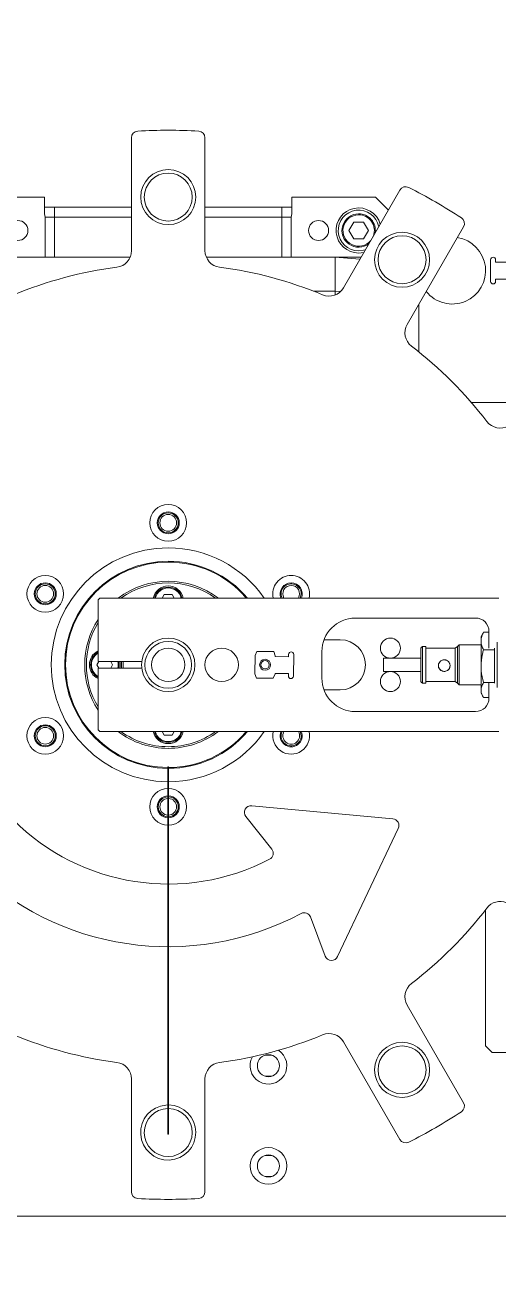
# Model space of a CAD drawing. Header units: millimetres. Extents: x 169 to 14583, y -399 to 10804.
# Drawn here: x 6101 to 6242.6, y 5538.8 to 5912 of the extents above; entities that cross this region are included whole.
import ezdxf

# ---------------------------------------------------------------- set-up
doc = ezdxf.new("R2010")
doc.units = ezdxf.units.MM
doc.header["$LTSCALE"] = 35
doc.layers.add('13', color=6, linetype='Continuous')

msp = doc.modelspace()

# ---------------------------------------------------------------- linework, layer by layer
at = {"color": 7, "linetype": 'Continuous', "lineweight": 18}
for p, q in [((6132.879, 5844.49), (6132.879, 5878.261)), ((6154.879, 5878.261), (6154.879, 5844.49)), ((6196.338, 5833.381), (6213.224, 5862.628)), ((6106.879, 5860.518), (6081.879, 5860.518)), ((6106.879, 5855.491), (6106.879, 5860.518)), ((6132.879, 5857.518), (6109.879, 5857.518)), ((6109.879, 5857.518), (6109.879, 5854.518)), ((6177.879, 5857.518), (6154.879, 5857.518)), ((6177.879, 5854.518), (6177.879, 5857.518)), ((6180.879, 5860.518), (6180.879, 5855.491)), ((6205.879, 5860.518), (6180.879, 5860.518)), ((6209.763, 5856.633), (6205.879, 5860.518)), ((6106.879, 5855.491), (6107.05, 5854.518)), ((6107.05, 5842.518), (6107.05, 5854.518)), ((6107.05, 5854.518), (6109.879, 5854.518)), ((6109.879, 5854.518), (6109.879, 5842.518)), ((6109.879, 5854.518), (6132.879, 5854.518)), ((6154.879, 5854.518), (6177.879, 5854.518)), ((6177.879, 5854.518), (6180.707, 5854.518)), ((6177.879, 5842.518), (6177.879, 5854.518)), ((6180.707, 5854.518), (6180.879, 5855.491)), ((6180.707, 5854.518), (6180.707, 5842.518)), ((6197.943, 5850.518), (6199.411, 5853.06)), ((6197.943, 5850.518), (6199.411, 5847.976)), ((6202.346, 5853.06), (6199.411, 5853.06)), ((6202.346, 5853.06), (6203.814, 5850.518)), ((6203.814, 5850.518), (6202.346, 5847.976)), ((6232.277, 5851.628), (6215.391, 5822.381)), ((6199.411, 5847.976), (6202.346, 5847.976)), ((6132.473, 5842.518), (6093.879, 5842.518)), ((6193.879, 5842.518), (6155.284, 5842.518)), ((6193.879, 5842.518), (6193.879, 5832.364)), ((6201.272, 5841.926), (6193.879, 5842.518)), ((6201.614, 5842.518), (6193.879, 5842.518)), ((6240.379, 5835.268), (6240.379, 5841.768)), ((6241.879, 5841.768), (6241.879, 5841.045)), ((6245.879, 5841.045), (6241.879, 5841.045)), ((6241.879, 5835.991), (6245.879, 5835.991)), ((6241.879, 5835.991), (6241.879, 5835.268)), ((6193.879, 5832.364), (6187.358, 5832.364)), ((6193.879, 5832.364), (6193.879, 5831.244)), ((6195.387, 5832.305), (6193.879, 5832.364)), ((6218.879, 5828.422), (6218.879, 5814.193)), ((6249.129, 5799.018), (6234.641, 5799.018)), ((6142.098, 5740.518), (6142.7, 5741.56)), ((6145.058, 5741.56), (6142.7, 5741.56)), ((6145.058, 5741.56), (6145.659, 5740.518)), ((6123.379, 5740.518), (6122.879, 5740.018)), ((6122.879, 5740.018), (6122.879, 5721.518)), ((6242.879, 5740.518), (6123.379, 5740.518)), ((6235.879, 5734.518), (6199.879, 5734.518)), ((6238.122, 5730.08), (6237.509, 5729.018)), ((6238.14, 5730.07), (6238.268, 5730.321)), ((6239.879, 5730.321), (6238.268, 5730.321)), ((6239.879, 5725.469), (6239.879, 5730.518)), ((6190.511, 5728.018), (6195.379, 5728.018)), ((6230.998, 5726.518), (6230.498, 5726.018)), ((6237.509, 5726.518), (6230.998, 5726.518)), ((6230.998, 5714.518), (6230.998, 5726.518)), ((6237.509, 5727.658), (6237.509, 5729.018)), ((6237.509, 5720.093), (6237.509, 5727.658)), ((6242.334, 5727.319), (6242.334, 5719.994)), ((6169.839, 5717.863), (6169.919, 5723.262)), ((6169.919, 5723.262), (6170.438, 5724.554)), ((6170.438, 5724.554), (6175.438, 5724.48)), ((6175.438, 5724.48), (6175.918, 5723.173)), ((6175.916, 5723), (6175.918, 5723.173)), ((6179.915, 5722.941), (6175.916, 5723)), ((6179.915, 5722.941), (6179.926, 5723.664)), ((6181.426, 5723.642), (6181.33, 5717.142)), ((6189.879, 5724.518), (6189.879, 5716.518)), ((6219.498, 5715.568), (6219.498, 5725.468)), ((6220.998, 5725.968), (6219.998, 5725.968)), ((6219.998, 5715.068), (6219.998, 5725.968)), ((6220.998, 5715.068), (6220.998, 5725.968)), ((6229.718, 5725.518), (6220.998, 5725.518)), ((6230.498, 5725.968), (6229.718, 5725.518)), ((6229.718, 5715.518), (6229.718, 5725.518)), ((6230.498, 5715.018), (6230.498, 5726.018)), ((6241.509, 5724.995), (6238.268, 5724.995)), ((6241.509, 5725.469), (6241.509, 5724.995)), ((6241.509, 5724.995), (6241.509, 5715.192)), ((6122.521, 5720.518), (6123.098, 5721.518)), ((6122.521, 5720.518), (6123.098, 5719.518)), ((6122.879, 5721.518), (6135.941, 5721.518)), ((6122.879, 5719.518), (6122.879, 5701.018)), ((6135.941, 5719.518), (6122.879, 5719.518)), ((6126.659, 5721.518), (6127.237, 5720.518)), ((6127.237, 5720.518), (6126.659, 5719.518)), ((6130.416, 5721.518), (6130.416, 5719.518)), ((6219.498, 5722.518), (6208.307, 5722.518)), ((6208.307, 5718.518), (6208.307, 5722.518)), ((6237.509, 5712.954), (6237.509, 5720.093)), ((6242.334, 5719.994), (6242.334, 5713.717)), ((6170.32, 5716.555), (6169.839, 5717.863)), ((6175.319, 5716.481), (6170.32, 5716.555)), ((6175.838, 5717.774), (6175.319, 5716.481)), ((6175.838, 5717.774), (6175.841, 5717.947)), ((6175.841, 5717.947), (6179.84, 5717.888)), ((6179.83, 5717.165), (6179.84, 5717.888)), ((6208.307, 5718.518), (6219.498, 5718.518)), ((6219.998, 5715.068), (6220.998, 5715.068)), ((6220.998, 5715.518), (6229.718, 5715.518)), ((6229.718, 5715.518), (6230.498, 5715.068)), ((6241.509, 5715.192), (6238.268, 5715.192)), ((6239.879, 5710.518), (6239.879, 5715.067)), ((6241.509, 5715.192), (6241.509, 5715.067)), ((6195.379, 5713.018), (6190.511, 5713.018)), ((6230.498, 5715.018), (6230.998, 5714.518)), ((6230.998, 5714.518), (6237.509, 5714.518)), ((6237.509, 5712.018), (6237.509, 5712.954)), ((6237.509, 5712.018), (6238.122, 5710.956)), ((6239.879, 5710.715), (6238.268, 5710.715)), ((6199.879, 5706.518), (6235.879, 5706.518)), ((6122.879, 5701.018), (6123.379, 5700.518)), ((6123.379, 5700.518), (6242.879, 5700.518)), ((6142.098, 5700.518), (6142.7, 5699.476)), ((6145.659, 5700.518), (6145.058, 5699.476)), ((6142.7, 5699.476), (6145.058, 5699.476)), ((6143.779, 5689.937), (6143.979, 5689.937)), ((6143.779, 5689.437), (6143.779, 5689.937)), ((6143.979, 5689.437), (6143.779, 5689.437)), ((6143.779, 5689.437), (6143.779, 5615.437)), ((6143.979, 5689.937), (6143.979, 5689.437)), ((6143.979, 5689.437), (6143.979, 5615.437)), ((6168.858, 5678.34), (6211.124, 5674.381)), ((6174.863, 5665.347), (6167.106, 5675.104)), ((6212.745, 5671.534), (6194.57, 5633.171)), ((6190.893, 5633.316), (6186.437, 5645.037)), ((6238.879, 5647.203), (6238.879, 5606.518)), ((6143.979, 5632.543), (6143.991, 5632.543)), ((6215.391, 5618.655), (6232.277, 5589.408)), ((6143.779, 5615.437), (6143.979, 5615.437)), ((6143.779, 5614.937), (6143.779, 5615.437)), ((6143.979, 5614.937), (6143.779, 5614.937)), ((6143.779, 5614.791), (6143.779, 5614.937)), ((6143.979, 5614.791), (6143.779, 5614.791)), ((6143.779, 5614.791), (6143.779, 5586.703)), ((6143.979, 5615.437), (6143.979, 5614.937)), ((6143.979, 5614.937), (6143.979, 5614.791)), ((6143.979, 5614.791), (6143.979, 5586.703)), ((6213.224, 5578.408), (6196.338, 5607.655)), ((6174.862, 5603.668), (6172.895, 5603.668)), ((6238.879, 5606.518), (6240.879, 5604.518)), ((6240.879, 5604.518), (6309.079, 5604.518)), ((6132.879, 5562.774), (6132.879, 5596.546)), ((6154.879, 5596.546), (6154.879, 5562.774)), ((6172.895, 5597.368), (6174.862, 5597.368)), ((6143.146, 5588.735), (6143.779, 5588.767)), ((6143.779, 5586.703), (6143.979, 5586.703)), ((6143.779, 5585.996), (6143.779, 5586.703)), ((6143.979, 5585.996), (6143.779, 5585.996)), ((6143.779, 5585.996), (6143.779, 5585.111)), ((6143.779, 5585.111), (6143.979, 5585.111)), ((6143.779, 5584.296), (6143.779, 5585.111)), ((6143.979, 5586.703), (6143.979, 5585.996)), ((6143.979, 5585.996), (6143.979, 5585.111)), ((6143.979, 5585.111), (6143.979, 5584.296)), ((6143.979, 5584.296), (6143.779, 5584.296)), ((6143.779, 5584.296), (6143.779, 5580.044)), ((6143.979, 5584.296), (6143.979, 5580.044)), ((6143.779, 5580.044), (6143.979, 5580.044)), ((6143.779, 5580.006), (6143.779, 5580.044)), ((6143.779, 5580.006), (6143.979, 5580.006)), ((6143.979, 5580.044), (6143.979, 5580.006)), ((6174.862, 5573.668), (6172.895, 5573.668)), ((6172.895, 5567.368), (6174.862, 5567.368)), ((5840.879, 5555.518), (6296.879, 5555.518))]:
    msp.add_line(p, q, dxfattribs=at)
at = {"color": 7, "linetype": 'Continuous', "lineweight": 18, "flags": 128}
for points in [[(6202.912, 5844.767), (6202.338, 5844.595), (6200.879, 5844.418)], [(6202.441, 5843.951), (6202.435, 5843.95), (6200.879, 5843.768)], [(6183.685, 5741.768), (6183.504, 5740.742), (6183.412, 5740.518)], [(6129.914, 5719.518), (6129.89, 5719.954), (6129.914, 5721.518)], [(6183.412, 5700.518), (6183.504, 5700.294), (6183.685, 5699.268)]]:
    msp.add_lwpolyline(points, dxfattribs=at)
at = {"color": 7, "linetype": 'Continuous', "lineweight": 18}
for centre, radius in [((6143.879, 5860.518), 8.25), ((6143.879, 5860.518), 7.178), ((6098.879, 5850.518), 3), ((6188.879, 5850.518), 3), ((6213.879, 5841.761), 8.25), ((6213.879, 5841.761), 7.178), ((6143.879, 5763.018), 5.5), ((6143.879, 5763.018), 3.3), ((6143.879, 5763.018), 3), ((6143.879, 5763.018), 2.5), ((6107.073, 5741.768), 5.5), ((6107.073, 5741.768), 3.3), ((6107.073, 5741.768), 3), ((6107.073, 5741.768), 2.5), ((6143.879, 5720.518), 8), ((6143.879, 5720.518), 7), ((6210.379, 5725.518), 3), ((6143.879, 5720.518), 5), ((6159.879, 5720.518), 5), ((6172.879, 5720.518), 1.65), ((6172.879, 5720.518), 1.25), ((6210.379, 5715.518), 3), ((6107.073, 5699.268), 5.5), ((6107.073, 5699.268), 3.3), ((6107.073, 5699.268), 3), ((6107.073, 5699.268), 2.5), ((6143.879, 5678.018), 5.5), ((6213.879, 5599.274), 8.25), ((6173.879, 5600.518), 3.3), ((6213.879, 5599.274), 7.178), ((6173.879, 5570.518), 5.5), ((6173.879, 5570.518), 3.3)]:
    msp.add_circle(centre, radius, dxfattribs=at)
for centre, radius, start, end in [((6134.879, 5878.261), 2, 93.26545, 180), ((6143.879, 5720.518), 160, 86.73455, 93.26545), ((6152.879, 5878.261), 2, 0, 86.73455), ((6214.956, 5861.628), 2, 63.26545, 150), ((6143.879, 5720.518), 160, 56.73455, 63.26545), ((6200.879, 5850.518), 6.75, 16.61505, 270), ((6200.879, 5850.518), 6.1, 10.52782, 270), ((6200.879, 5850.518), 5, 90, 308.01936), ((6200.879, 5850.518), 4.7, 90, 320.57487), ((6200.879, 5850.518), 5, 351.98064, 90), ((6200.879, 5850.518), 4.7, 339.42513, 90), ((6230.545, 5852.628), 2, 330, 56.73455), ((6228.879, 5838.518), 10, 218.82511, 81.17489), ((6127.879, 5844.49), 5, 277.35404, 0), ((6159.879, 5844.49), 5, 180, 262.64596), ((6241.129, 5841.768), 0.75, 90, 180), ((6241.129, 5841.768), 0.75, 0, 90), ((6143.879, 5720.518), 120, 97.35404, 112.64596), ((6143.879, 5720.518), 120, 67.35404, 82.64596), ((6241.129, 5835.268), 0.75, 180, 270), ((6241.129, 5835.268), 0.75, 270, 0), ((6192.008, 5835.881), 5, 247.35404, 330), ((6219.721, 5819.881), 5, 150, 232.64596), ((6143.879, 5720.518), 120, 37.35404, 52.64596), ((6243.241, 5796.36), 5, 217.35404, 300), ((6143.879, 5720.518), 84.375, 151.84304, 298.10361), ((6143.879, 5720.518), 35, 90, 269.8363), ((6143.879, 5720.518), 35, 34.8499, 90), ((6143.879, 5720.518), 65.625, 152.46489, 297.54027), ((6143.879, 5720.518), 31, 90, 269.81517), ((6143.879, 5720.518), 30.75, 90, 269.81367), ((6143.879, 5720.518), 31, 40.17777, 90), ((6143.879, 5720.518), 30.75, 40.57226, 90), ((6143.879, 5720.518), 25, 53.1301, 126.8699), ((6143.879, 5720.518), 24.5, 54.71874, 125.28126), ((6180.685, 5741.768), 5.5, 90, 193.13656), ((6180.685, 5741.768), 3.3, 90, 202.25862), ((6180.685, 5741.768), 5.5, 346.86344, 90), ((6180.685, 5741.768), 3.3, 337.74138, 90), ((6143.879, 5739.518), 4.6, 12.55586, 167.44414), ((6143.879, 5739.518), 4.25, 90, 166.39104), ((6143.879, 5739.518), 4, 90, 165.52249), ((6143.879, 5739.518), 4.25, 13.60896, 90), ((6143.879, 5739.518), 4, 14.47751, 90), ((6180.685, 5741.768), 3, 0, 204.62432), ((6180.685, 5741.768), 2.5, 90, 210), ((6180.685, 5741.768), 2.5, 330, 90), ((6143.879, 5720.518), 25, 147.14012, 212.85988), ((6199.879, 5724.518), 10, 90, 180), ((6235.879, 5730.518), 4, 0, 90), ((6143.879, 5720.518), 24.5, 148.99728, 211.00272), ((6195.379, 5720.518), 7.5, 270, 90), ((6124.879, 5720.518), 4.6, 115.77146, 244.22854), ((6124.879, 5720.518), 4.25, 118.07249, 241.92751), ((6124.879, 5720.518), 4, 120, 240), ((6180.676, 5723.653), 0.75, 89.15149, 179.15149), ((6180.676, 5723.653), 0.75, 359.15149, 89.15149), ((6219.998, 5725.468), 0.5, 90, 180), ((6124.879, 5720.518), 4, 345.52249, 14.47751), ((6124.879, 5720.518), 4.25, 346.39104, 13.60896), ((6124.879, 5720.518), 4.6, 347.44414, 12.55586), ((6180.58, 5717.153), 0.75, 179.15149, 269.15149), ((6180.58, 5717.153), 0.75, 269.15149, 359.15149), ((6199.879, 5716.518), 10, 180, 270), ((6219.998, 5715.568), 0.5, 180, 270), ((6235.879, 5710.518), 4, 270, 0), ((6143.879, 5720.518), 25, 233.1301, 270), ((6143.879, 5720.518), 24.5, 234.71874, 270), ((6143.879, 5701.518), 4.6, 192.55586, 270), ((6143.879, 5701.518), 4.25, 193.60896, 346.39104), ((6143.879, 5701.518), 4, 194.47751, 345.52249), ((6143.879, 5701.518), 4.6, 270, 347.44414), ((6143.879, 5720.518), 24.5, 270, 305.28126), ((6143.879, 5720.518), 25, 270, 306.8699), ((6143.879, 5720.518), 30.75, 270.18633, 319.42774), ((6143.879, 5720.518), 31, 270.18483, 319.82223), ((6143.879, 5720.518), 35, 270.1637, 325.1501), ((6180.685, 5699.268), 5.5, 166.86344, 13.13656), ((6180.685, 5699.268), 3.3, 157.74138, 22.25862), ((6180.685, 5699.268), 3, 155.37568, 0), ((6180.685, 5699.268), 2.5, 150, 30), ((6143.879, 5678.018), 3.3, 91.7365, 268.2635), ((6143.879, 5678.018), 3, 91.91021, 268.08979), ((6143.879, 5678.018), 2.5, 92.29244, 267.70756), ((6143.879, 5678.018), 3.3, 271.7365, 88.2635), ((6143.879, 5678.018), 3, 0, 88.08979), ((6143.879, 5678.018), 2.5, 272.29244, 87.70756), ((6143.879, 5678.018), 3, 271.91021, 0), ((6168.672, 5676.349), 2, 84.64934, 218.48299), ((6210.938, 5672.39), 2, 334.64934, 84.64934), ((6173.297, 5664.102), 2, 297.54027, 38.48299), ((6243.241, 5644.676), 5, 67.43816, 142.64596), ((6184.567, 5644.327), 2, 20.81569, 118.10361), ((6143.879, 5720.518), 120, 307.35404, 322.64596), ((6192.762, 5634.027), 2, 200.81569, 334.64934), ((6219.721, 5621.155), 5, 127.35404, 210), ((6143.879, 5720.518), 120, 247.35404, 262.64596), ((6143.879, 5720.518), 120, 277.35404, 292.64596), ((6192.008, 5605.155), 5, 30, 112.64596), ((6173.879, 5600.518), 5.5, 150.90332, 57.16917), ((6127.879, 5596.546), 5, 0, 82.64596), ((6159.879, 5596.546), 5, 97.35404, 180), ((6143.879, 5580.518), 8.25, 95.09669, 89.30549), ((6230.545, 5588.408), 2, 303.26545, 30), ((6143.879, 5580.518), 7.178, 90.79822, 89.20178), ((6143.879, 5720.518), 160, 296.73455, 303.26545), ((6214.956, 5579.408), 2, 210, 296.73455), ((6134.879, 5562.774), 2, 180, 266.73455), ((6152.879, 5562.774), 2, 273.26545, 0), ((6143.879, 5720.518), 160, 266.73455, 273.26545)]:
    msp.add_arc(centre, radius, start, end, dxfattribs=at)
for points, knots in [([(6109.879, 5857.518), (6109.365, 5857.518), (6108.312, 5857.518), (6107.364, 5857.518), (6106.879, 5857.518)], [0, 0, 0, 0, 0.48780148, 1, 1, 1, 1]), ([(6180.879, 5857.518), (6180.393, 5857.518), (6179.445, 5857.518), (6178.392, 5857.518), (6177.879, 5857.518)], [0, 0, 0, 0, 0.5121985, 1, 1, 1, 1]), ([(6238.268, 5730.321), (6238.056, 5729.888), (6237.627, 5729.015), (6237.548, 5728.113), (6237.509, 5727.658)], [0, 0, 0, 0, 0.495458, 1, 1, 1, 1]), ([(6237.509, 5727.658), (6237.51, 5727.595), (6237.516, 5727.117), (6237.682, 5726.215), (6238.071, 5725.404), (6238.268, 5724.995)], [0, 0, 0, 0, 0.070088, 0.5307834, 1, 1, 1, 1]), ([(6238.268, 5724.995), (6238.153, 5724.583), (6237.708, 5722.986), (6237.594, 5721.326), (6237.509, 5720.093)], [0, 0, 0, 0, 0.25755135, 1, 1, 1, 1]), ([(6228.248, 5720.268), (6228.241, 5720.154), (6228.228, 5719.923), (6228.087, 5719.487), (6227.769, 5719.007), (6227.282, 5718.693), (6226.843, 5718.559), (6226.498, 5718.525), (6226.153, 5718.559), (6225.714, 5718.693), (6225.227, 5719.007), (6224.907, 5719.488), (6224.771, 5719.925), (6224.736, 5720.269), (6224.771, 5720.614), (6224.908, 5721.055), (6225.228, 5721.545), (6225.714, 5721.871), (6226.154, 5722.009), (6226.499, 5722.043), (6226.844, 5722.008), (6227.282, 5721.869), (6227.769, 5721.545), (6228.087, 5721.055), (6228.228, 5720.614), (6228.241, 5720.383), (6228.248, 5720.268)], [0, 0, 0, 0, 0.0310942, 0.0626609, 0.1250184, 0.1873643, 0.2190434, 0.2499801, 0.2809248, 0.3126155, 0.375047, 0.4374398, 0.4690583, 0.5000659, 0.5310663, 0.5626337, 0.6249544, 0.6874189, 0.7190869, 0.7501413, 0.7810502, 0.8126792, 0.8749721, 0.937316, 0.9688717, 1, 1, 1, 1]), ([(6228.248, 5720.269), (6228.229, 5720.079), (6228.191, 5719.7), (6227.91, 5719.192), (6227.485, 5718.798), (6226.936, 5718.559), (6226.347, 5718.511), (6225.79, 5718.656), (6225.302, 5718.954), (6224.946, 5719.411), (6224.753, 5719.879), (6224.768, 5720.173), (6224.773, 5720.269)], [0, 0, 0, 0, 0.1031536, 0.2060861, 0.3141098, 0.4214458, 0.529817, 0.6281299, 0.731574, 0.840599, 0.9479903, 1, 1, 1, 1]), ([(6237.509, 5720.093), (6237.52, 5719.648), (6237.562, 5717.989), (6237.97, 5716.373), (6238.268, 5715.192)], [0, 0, 0, 0, 0.2686336, 1, 1, 1, 1]), ([(6238.268, 5715.192), (6238.056, 5714.829), (6237.627, 5714.095), (6237.548, 5713.336), (6237.509, 5712.954)], [0, 0, 0, 0, 0.495458, 1, 1, 1, 1]), ([(6237.509, 5712.954), (6237.51, 5712.901), (6237.516, 5712.499), (6237.682, 5711.741), (6238.071, 5711.059), (6238.268, 5710.715)], [0, 0, 0, 0, 0.070088, 0.5307834, 1, 1, 1, 1])]:
    msp.add_open_spline(points, degree=3, knots=knots, dxfattribs=at)
at = {"layer": '13'}
msp.add_circle((6143.879, 5763.018), 483.158, dxfattribs=at)

doc.saveas('drawing.dxf')
